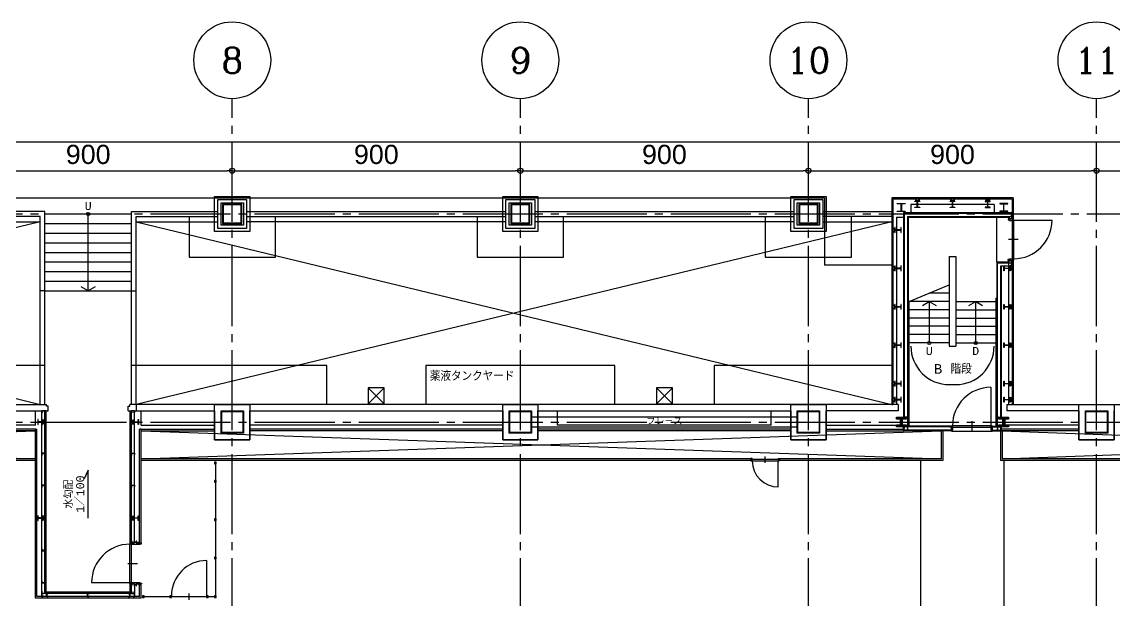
# Model space of a CAD drawing. Header units: millimetres. Extents: x -8103 to 195597, y 6477 to 112111.
# Drawn here: x 5703 to 9115, y 18194 to 20000 of the extents above; entities that cross this region are included whole.
import ezdxf
from ezdxf.enums import TextEntityAlignment as Align

# ---------------------------------------------------------------- set-up
doc = ezdxf.new("R2010")
doc.units = ezdxf.units.MM
doc.header["$LTSCALE"] = 100
doc.linetypes.add('X-N-FAB-L10$0$COL-CEN-LIN', pattern=[3.25, 2.5, -0.25, 0.25, -0.25])
for name, color, linetype in [('0-XREF', 7, 'Continuous'), ('X-N-FAB-L10$0$0-MC', 8, 'Continuous'), ('X-N-FAB-L10$0$0-NC', 8, 'Continuous'), ('X-N-FAB-L10$0$08', 8, 'Continuous'), ('X-N-FAB-L10$0$BEAM', 8, 'Continuous'), ('X-N-FAB-L10$0$BLOCK', 8, 'Continuous'), ('X-N-FAB-L10$0$CCL', 8, 'X-N-FAB-L10$0$COL-CEN-LIN'), ('X-N-FAB-L10$0$COL', 8, 'Continuous'), ('X-N-FAB-L10$0$COL-S', 8, 'Continuous')]:
    doc.layers.add(name, color=color, linetype=linetype)
doc.layers.add('X-N-FAB-L10$0$A-BLOCK', color=8, linetype='Continuous', plot=False)
doc.layers.add('X-N-FAB-L10$0$DIM', color=8, linetype='Continuous', plot=False)
doc.styles.add('X-N-FAB-L10$0$ATS', font='monotxt.shx', dxfattribs={"bigfont": 'BIGFONT.shx'})
doc.styles.add('X-N-FAB-L10$0$COL-NUM', font='romanc')
doc.styles.add('X-N-FAB-L10$0$DimStyUse', font='romans.shx', dxfattribs={"width": 0.7})
doc.styles.add('X-N-FAB-L10$0$Gen-Text', font='arial.ttf', dxfattribs={"height": 2.5})
doc.dimstyles.new('X-N-FAB-L10$0$cirl', dxfattribs={"dimtxt": 200, "dimasz": 50, "dimexe": 50, "dimexo": 0, "dimgap": 20, "dimtad": 1, "dimdsep": 46, "dimtxsty": 'X-N-FAB-L10$0$DimStyUse', "dimblk": 'X-N-FAB-L10$0$_Origin', "dimcen": 10, "dimdle": 50, "dimclrt": 2, "dimazin": 0, "dimtfac": 1, "dimtix": 1, "dimtmove": 2, "dimatfit": 3, "dimfxl": 10, "dimtolj": 1, "dimarcsym": 0})

# ---------------------------------------------------------------- blocks, each defined once
blk = doc.blocks.new('X-N-FAB-L10$0$_Origin')
at = {"color": 0, "linetype": 'ByBlock', "lineweight": -2}
blk.add_line((0, 0), (-1, 0), dxfattribs=at)
blk.add_circle((0, 0), 0.5, dxfattribs=at)
blk = doc.blocks.new('*D127')
at = {"layer": 'X-N-FAB-L10$0$DIM', "color": 0, "lineweight": -2, "transparency": 16777216}
for p, q in [((-26950, 8935), (-26950, 9045)), ((0, 8935), (0, 9045)), ((-26934, 9025), (-16, 9025))]:
    blk.add_line(p, q, dxfattribs=at)
at = {"layer": 'X-N-FAB-L10$0$DIM', "color": 0, "lineweight": -2, "transparency": 16777216, "xscale": 16, "yscale": 16, "zscale": 16, "rotation": 180}
blk.add_blockref('X-N-FAB-L10$0$_Origin', (-26950, 9025), dxfattribs=at)
at = {"layer": 'X-N-FAB-L10$0$DIM', "color": 0, "lineweight": -2, "transparency": 16777216, "xscale": 16, "yscale": 16, "zscale": 16}
blk.add_blockref('X-N-FAB-L10$0$_Origin', (0, 9025), dxfattribs=at)
at = {"layer": 'X-N-FAB-L10$0$DIM', "color": 2, "transparency": 16777216, "insert": (-13475, 9075.6), "char_height": 2.5, "attachment_point": 5, "style": 'X-N-FAB-L10$0$Gen-Text'}
blk.add_mtext('\\A1;{\\H24x;26950}', dxfattribs=at)
blk = doc.blocks.new('*D134')
at = {"layer": 'X-N-FAB-L10$0$DIM', "color": 0, "lineweight": -2, "transparency": 16777216}
for p, q in [((-21550, 8845), (-21550, 8955)), ((-20650, 8845), (-20650, 8955)), ((-21534, 8935), (-20666, 8935))]:
    blk.add_line(p, q, dxfattribs=at)
at = {"layer": 'X-N-FAB-L10$0$DIM', "color": 0, "lineweight": -2, "transparency": 16777216, "xscale": 16, "yscale": 16, "zscale": 16, "rotation": 180}
blk.add_blockref('X-N-FAB-L10$0$_Origin', (-21550, 8935), dxfattribs=at)
at = {"layer": 'X-N-FAB-L10$0$DIM', "color": 0, "lineweight": -2, "transparency": 16777216, "xscale": 16, "yscale": 16, "zscale": 16}
blk.add_blockref('X-N-FAB-L10$0$_Origin', (-20650, 8935), dxfattribs=at)
at = {"layer": 'X-N-FAB-L10$0$DIM', "color": 2, "transparency": 16777216, "insert": (-21100, 8985.6), "char_height": 2.5, "attachment_point": 5, "style": 'X-N-FAB-L10$0$Gen-Text'}
blk.add_mtext('\\A1;{\\H24x;900}', dxfattribs=at)
blk = doc.blocks.new('X-N-FAB-L10$0$cn-y')
at = {"layer": 'X-N-FAB-L10$0$0-MC'}
blk.add_circle((-50, 0), 50, dxfattribs=at)
at = {"layer": 'X-N-FAB-L10$0$0-NC', "style": 'X-N-FAB-L10$0$COL-NUM'}
blk.add_attdef('GRID-Y', text='', height=50, dxfattribs=at).set_placement((-50, 0), align=Align.MIDDLE_CENTER)
blk = doc.blocks.new('*D135')
at = {"layer": 'X-N-FAB-L10$0$DIM', "color": 0, "lineweight": -2, "transparency": 16777216}
for p, q in [((-20650, 8845), (-20650, 8955)), ((-19750, 8845), (-19750, 8955)), ((-20634, 8935), (-19766, 8935))]:
    blk.add_line(p, q, dxfattribs=at)
at = {"layer": 'X-N-FAB-L10$0$DIM', "color": 0, "lineweight": -2, "transparency": 16777216, "xscale": 16, "yscale": 16, "zscale": 16, "rotation": 180}
blk.add_blockref('X-N-FAB-L10$0$_Origin', (-20650, 8935), dxfattribs=at)
at = {"layer": 'X-N-FAB-L10$0$DIM', "color": 0, "lineweight": -2, "transparency": 16777216, "xscale": 16, "yscale": 16, "zscale": 16}
blk.add_blockref('X-N-FAB-L10$0$_Origin', (-19750, 8935), dxfattribs=at)
at = {"layer": 'X-N-FAB-L10$0$DIM', "color": 2, "transparency": 16777216, "insert": (-20200, 8985.6), "char_height": 2.5, "attachment_point": 5, "style": 'X-N-FAB-L10$0$Gen-Text'}
blk.add_mtext('\\A1;{\\H24x;900}', dxfattribs=at)
blk = doc.blocks.new('*D136')
at = {"layer": 'X-N-FAB-L10$0$DIM', "color": 0, "lineweight": -2, "transparency": 16777216}
for p, q in [((-19750, 8845), (-19750, 8955)), ((-18850, 8845), (-18850, 8955)), ((-19734, 8935), (-18866, 8935))]:
    blk.add_line(p, q, dxfattribs=at)
at = {"layer": 'X-N-FAB-L10$0$DIM', "color": 0, "lineweight": -2, "transparency": 16777216, "xscale": 16, "yscale": 16, "zscale": 16, "rotation": 180}
blk.add_blockref('X-N-FAB-L10$0$_Origin', (-19750, 8935), dxfattribs=at)
at = {"layer": 'X-N-FAB-L10$0$DIM', "color": 0, "lineweight": -2, "transparency": 16777216, "xscale": 16, "yscale": 16, "zscale": 16}
blk.add_blockref('X-N-FAB-L10$0$_Origin', (-18850, 8935), dxfattribs=at)
at = {"layer": 'X-N-FAB-L10$0$DIM', "color": 2, "transparency": 16777216, "insert": (-19300, 8985.6), "char_height": 2.5, "attachment_point": 5, "style": 'X-N-FAB-L10$0$Gen-Text'}
blk.add_mtext('\\A1;{\\H24x;900}', dxfattribs=at)
blk = doc.blocks.new('*D137')
at = {"layer": 'X-N-FAB-L10$0$DIM', "color": 0, "lineweight": -2, "transparency": 16777216}
for p, q in [((-18850, 8845), (-18850, 8955)), ((-17950, 8845), (-17950, 8955)), ((-18834, 8935), (-17966, 8935))]:
    blk.add_line(p, q, dxfattribs=at)
at = {"layer": 'X-N-FAB-L10$0$DIM', "color": 0, "lineweight": -2, "transparency": 16777216, "xscale": 16, "yscale": 16, "zscale": 16, "rotation": 180}
blk.add_blockref('X-N-FAB-L10$0$_Origin', (-18850, 8935), dxfattribs=at)
at = {"layer": 'X-N-FAB-L10$0$DIM', "color": 0, "lineweight": -2, "transparency": 16777216, "xscale": 16, "yscale": 16, "zscale": 16}
blk.add_blockref('X-N-FAB-L10$0$_Origin', (-17950, 8935), dxfattribs=at)
at = {"layer": 'X-N-FAB-L10$0$DIM', "color": 2, "transparency": 16777216, "insert": (-18400, 8985.6), "char_height": 2.5, "attachment_point": 5, "style": 'X-N-FAB-L10$0$Gen-Text'}
blk.add_mtext('\\A1;{\\H24x;900}', dxfattribs=at)
blk = doc.blocks.new('*D138')
at = {"layer": 'X-N-FAB-L10$0$DIM', "color": 0, "lineweight": -2, "transparency": 16777216}
for p, q in [((-17950, 8845), (-17950, 8955)), ((-17050, 8845), (-17050, 8955)), ((-17934, 8935), (-17066, 8935))]:
    blk.add_line(p, q, dxfattribs=at)
at = {"layer": 'X-N-FAB-L10$0$DIM', "color": 0, "lineweight": -2, "transparency": 16777216, "xscale": 16, "yscale": 16, "zscale": 16, "rotation": 180}
blk.add_blockref('X-N-FAB-L10$0$_Origin', (-17950, 8935), dxfattribs=at)
at = {"layer": 'X-N-FAB-L10$0$DIM', "color": 0, "lineweight": -2, "transparency": 16777216, "xscale": 16, "yscale": 16, "zscale": 16}
blk.add_blockref('X-N-FAB-L10$0$_Origin', (-17050, 8935), dxfattribs=at)
at = {"layer": 'X-N-FAB-L10$0$DIM', "color": 2, "transparency": 16777216, "insert": (-17500, 8985.6), "char_height": 2.5, "attachment_point": 5, "style": 'X-N-FAB-L10$0$Gen-Text'}
blk.add_mtext('\\A1;{\\H24x;900}', dxfattribs=at)
blk = doc.blocks.new('*U87')
at = {"layer": 'X-N-FAB-L10$0$COL', "ltscale": 0.1}
blk.add_lwpolyline([(0, 0), (110, 0), (110, -110), (0, -110)], close=True, dxfattribs=at)
blk = doc.blocks.new('X-N-FAB-L10$0$A$C5b9bb6f0')
at = {"layer": 'X-N-FAB-L10$0$08'}
for p, q in [((6279.1, 10614), (10879.1, 10614)), ((10879.1, 10614), (10879.1, 10404)), ((11089.1, 10614), (11089.1, 9971)), ((11469.1, 10614), (11089.1, 10614)), ((11469.1, 10614), (11469.1, 10549.5)), ((11092.6, 10610.5), (11092.6, 9971)), ((11465.6, 10610.5), (11092.6, 10610.5)), ((11409.1, 10594), (11149.1, 10594)), ((11149.1, 10594), (11149.1, 10569)), ((11409.1, 10594), (11409.1, 10569)), ((11465.6, 10610.5), (11465.6, 10549.5)), ((6069.1, 10556.5), (8429.1, 9969)), ((8444.1, 10571.5), (8174.1, 10571.5)), ((8429.1, 10556.5), (8174.1, 10556.5)), ((8429.1, 9969), (8429.1, 10556.5)), ((8444.1, 9969), (8444.1, 10571.5)), ((8444.1, 10564), (8714.1, 10564)), ((8579.1, 10324), (8579.1, 10564)), ((8714.1, 9969), (8714.1, 10571.5)), ((8714.1, 10571.5), (8984.1, 10571.5)), ((8729.1, 9969), (8729.1, 10556.5)), ((8729.1, 10556.5), (8984.1, 10556.5)), ((9074.1, 10571.5), (9884.1, 10571.5)), ((9074.1, 10556.5), (9884.1, 10556.5)), ((9974.1, 10571.5), (10784.1, 10571.5)), ((9974.1, 10556.5), (10784.1, 10556.5)), ((10874.1, 10571.5), (11089.1, 10571.5)), ((11089.1, 10556.5), (10874.1, 10556.5)), ((11104.1, 10554), (11104.1, 9969)), ((11104.1, 10554), (11126.1, 10554)), ((11126.1, 10569), (11126.1, 9929)), ((11126.1, 10569), (11463.1, 10569)), ((11128.6, 10566.5), (11128.6, 9929)), ((11128.6, 10566.5), (11463.1, 10566.5)), ((11138.6, 10556.5), (11138.6, 9899)), ((11138.6, 10556.5), (11463.1, 10556.5)), ((11141.1, 10554), (11141.1, 9901.5)), ((11141.1, 10554), (11454.1, 10554)), ((11417.1, 10414), (11417.1, 10554)), ((11454.1, 10554), (11432.1, 10554)), ((11454.1, 10554), (11454.1, 10548)), ((11454.1, 10554), (11454.1, 10549.5)), ((11454.1, 10549.5), (11469.1, 10549.5)), ((11456.6, 10556.5), (11456.6, 10548)), ((11463.1, 10566.5), (11463.1, 10548)), ((11469.1, 10549.5), (11465.6, 10549.5)), ((11590.1, 10544), (11470.1, 10544)), ((8429.1, 10539), (6069.1, 9969)), ((8174.1, 10539), (8429.1, 10539)), ((8444.1, 10534), (8714.1, 10534)), ((8729.1, 10539), (11089.1, 9969)), ((11089.1, 10539), (8729.1, 9969)), ((8729.1, 10539), (8984.1, 10539)), ((9884.1, 10539), (9074.1, 10539)), ((10784.1, 10539), (9974.1, 10539)), ((10874.1, 10539), (11089.1, 10539)), ((8444.1, 10504), (8714.1, 10504)), ((11484.1, 10484), (11454.1, 10484)), ((8444.1, 10474), (8714.1, 10474)), ((8444.1, 10444), (8714.1, 10444)), ((8444.1, 10414), (8714.1, 10414)), ((11269.1, 10431), (11269.1, 10343)), ((11269.1, 10431), (11289.1, 10431)), ((11289.1, 10431), (11289.1, 10301)), ((11417.1, 10414), (11417.1, 9901.5)), ((11417.1, 10414), (11454.1, 10414)), ((11419.6, 9899), (11419.6, 10411.5)), ((11419.6, 10411.5), (11463.1, 10411.5)), ((11454.1, 10414), (11454.1, 10420)), ((11454.1, 10418.5), (11454.1, 9969)), ((11454.1, 10414), (11454.1, 10418.5)), ((11454.1, 10418.5), (11469.1, 10418.5)), ((11456.6, 10411.5), (11456.6, 10420)), ((11463.1, 10401.5), (11463.1, 10420)), ((11465.6, 10418.5), (11465.6, 9971)), ((11469.1, 10418.5), (11465.6, 10418.5)), ((11469.1, 10418.5), (11469.1, 9971)), ((8444.1, 10384), (8714.1, 10384)), ((11089.1, 10404), (10879.1, 10404)), ((11429.6, 9929), (11429.6, 10401.5)), ((11429.6, 10401.5), (11463.1, 10401.5)), ((11432.1, 9929), (11432.1, 10401.5)), ((8444.1, 10354), (8714.1, 10354)), ((11144.1, 10291), (11269.1, 10343)), ((11269.1, 10343), (11269.1, 10151)), ((8444.1, 10324), (8429.1, 10324)), ((8444.1, 10324), (8714.1, 10324)), ((8714.1, 10324), (8729.1, 10324)), ((11269.1, 10317), (11206.6, 10317)), ((11144.1, 9901.5), (11144.1, 10291)), ((11269.1, 10291), (11144.1, 10291)), ((11206.6, 10291), (11206.6, 10161)), ((11289.1, 10301), (11289.1, 10151)), ((11289.1, 10291), (11414.1, 10291)), ((11351.6, 10161), (11351.6, 10291)), ((11414.1, 10301), (11414.1, 9901.5)), ((11414.1, 10301), (11417.1, 10301)), ((11269.1, 10265), (11144.1, 10265)), ((11269.1, 10239), (11144.1, 10239)), ((11289.1, 10265), (11414.1, 10265)), ((11289.1, 10239), (11414.1, 10239)), ((11269.1, 10213), (11144.1, 10213)), ((11289.1, 10213), (11414.1, 10213)), ((11269.1, 10187), (11144.1, 10187)), ((11289.1, 10187), (11414.1, 10187)), ((11269.1, 10161), (11144.1, 10161)), ((11269.1, 10151), (11289.1, 10151)), ((11289.1, 10161), (11414.1, 10161)), ((9324.1, 10091), (8714.1, 10091)), ((9324.1, 9971), (9324.1, 10091)), ((9454.1, 10021), (9504.1, 9971)), ((9504.1, 10021), (9454.1, 9971)), ((10354.1, 10021), (10404.1, 9971)), ((10404.1, 10021), (10354.1, 9971)), ((11399.1, 10022.5), (11399.1, 9902.5)), ((6049.1, 9969), (8449.1, 9969)), ((8449.1, 9964), (8449.1, 9969)), ((8454.1, 9964), (8449.1, 9964)), ((8454.1, 9949), (8454.1, 9964)), ((8704.1, 9964), (8709.1, 9964)), ((8704.1, 9949), (8704.1, 9964)), ((11109.1, 9969), (8709.1, 9969)), ((8709.1, 9964), (8709.1, 9969)), ((8729.1, 9969), (8729.1, 9949)), ((11089.1, 9971), (11092.6, 9971)), ((11089.1, 9969), (11092.6, 9969)), ((11109.1, 9969), (11109.1, 9949)), ((11449.1, 9969), (13849.1, 9969)), ((11449.1, 9969), (11449.1, 9949)), ((11469.1, 9971), (11465.6, 9971)), ((11469.1, 9969), (11465.6, 9969)), ((8184.1, 9949), (8454.1, 9949)), ((8414.1, 9904.5), (8414.1, 9949)), ((8434.1, 9369), (8434.1, 9949)), ((8444.1, 9379), (8444.1, 9949)), ((8447.6, 9382.5), (8447.6, 9947)), ((8704.1, 9949), (8974.1, 9949)), ((8710.6, 9538), (8710.6, 9949)), ((8714.1, 9538), (8714.1, 9949)), ((8724.1, 9536.5), (8724.1, 9949)), ((8744.1, 9904.5), (8744.1, 9949)), ((9084.1, 9949), (9874.1, 9949)), ((9984.1, 9949), (10774.1, 9949)), ((11109.1, 9949), (10884.1, 9949)), ((11674.1, 9949), (11449.1, 9949)), ((8414.1, 9904.5), (8184.1, 9904.5)), ((8744.1, 9904.5), (8974.1, 9904.5)), ((9874.1, 9904.5), (9084.1, 9904.5)), ((10712.6, 9904.5), (10045.6, 9904.5)), ((10884.1, 9904.5), (11106.6, 9904.5)), ((11126.1, 9886.5), (11126.1, 9899)), ((11128.6, 9889), (11128.6, 9899)), ((11275.1, 9899), (11138.6, 9899)), ((11275.1, 9901.5), (11141.1, 9901.5)), ((11339.1, 9916.9), (11339.1, 9886.5)), ((11403.1, 9901.5), (11417.1, 9901.5)), ((11403.1, 9899), (11419.6, 9899)), ((11429.6, 9889), (11429.6, 9899)), ((11432.1, 9886.5), (11432.1, 9899)), ((11674.1, 9904.5), (11451.6, 9904.5)), ((5914.1, 9799), (8414.1, 9886.5)), ((5914.1, 9886.5), (8414.1, 9799)), ((8414.1, 9891.5), (8184.1, 9891.5)), ((8414.1, 9886.5), (8184.1, 9886.5)), ((8414.1, 9364), (8414.1, 9891.5)), ((8414.1, 9891.5), (8419.1, 9891.5)), ((8419.1, 9369), (8419.1, 9891.5)), ((8739.1, 9536.5), (8739.1, 9891.5)), ((8744.1, 9891.5), (8739.1, 9891.5)), ((8744.1, 9536.5), (8744.1, 9891.5)), ((8744.1, 9891.5), (8974.1, 9891.5)), ((8744.1, 9886.5), (11244.1, 9799)), ((8744.1, 9799), (11244.1, 9886.5)), ((8744.1, 9886.5), (8974.1, 9886.5)), ((9874.1, 9891.5), (9084.1, 9891.5)), ((9874.1, 9886.5), (9084.1, 9886.5)), ((10774.1, 9891.5), (9984.1, 9891.5)), ((10774.1, 9886.5), (9984.1, 9886.5)), ((10884.1, 9891.5), (11126.1, 9891.5)), ((10884.1, 9886.5), (11126.1, 9886.5)), ((11274.1, 9886.5), (11126.1, 9886.5)), ((11275.1, 9889), (11128.6, 9889)), ((11244.1, 9886.5), (11244.1, 9799)), ((11249.1, 9886.5), (11249.1, 9794)), ((11277.6, 9885.5), (11400.6, 9885.5)), ((11403.1, 9889), (11429.6, 9889)), ((11404.1, 9886.5), (11432.1, 9886.5)), ((11429.1, 9886.5), (11429.1, 9794)), ((11674.1, 9891.5), (11432.1, 9891.5)), ((11674.1, 9886.5), (11432.1, 9886.5)), ((11434.1, 9799), (13814.1, 9886.5)), ((11434.1, 9886.5), (13814.1, 9799)), ((11434.1, 9886.5), (11434.1, 9799)), ((8414.1, 9799), (7139.1, 9799)), ((8414.1, 9794), (7139.1, 9794)), ((10649.1, 9799), (8744.1, 9799)), ((10649.1, 9794), (8744.1, 9794)), ((10694.1, 9786.5), (10694.1, 9806.5)), ((11244.1, 9799), (10739.1, 9799)), ((11249.1, 9794), (10739.1, 9794)), ((11179.1, 9794), (11179.1, 8059)), ((12449.1, 9794), (11429.1, 9794)), ((12449.1, 9799), (11434.1, 9799)), ((11439.1, 9794), (11439.1, 8059)), ((8976.6, 9789), (8976.6, 9369)), ((10735, 9711.2), (10735, 9793)), ((8739.1, 9536.5), (8744.1, 9536.5)), ((8703.1, 9472.5), (8733.1, 9472.5)), ((8949.1, 9481.5), (8949.1, 9371.5)), ((8589.6, 9412.5), (8709.6, 9412.5)), ((8710.6, 9382.5), (8710.6, 9407)), ((8714.1, 9379), (8714.1, 9407)), ((8724.1, 9408.5), (8724.1, 9379)), ((8739.1, 9369), (8739.1, 9408.5)), ((8739.1, 9408.5), (8744.1, 9408.5)), ((8744.1, 9364), (8744.1, 9408.5)), ((8744.1, 9364), (8414.1, 9364)), ((8739.1, 9369), (8419.1, 9369)), ((8714.1, 9379), (8444.1, 9379)), ((8710.6, 9382.5), (8447.6, 9382.5)), ((8749.1, 9369), (8976.6, 9369)), ((8893.1, 9379), (8893.1, 9359))]:
    blk.add_line(p, q, dxfattribs=at)
for points in [[(9074.1, 10519), (8984.1, 10519), (8984.1, 10609), (9074.1, 10609)], [(9059.1, 10534), (9059.1, 10594), (8999.1, 10594), (8999.1, 10534)], [(9057.1, 10536), (9057.1, 10592), (9001.1, 10592), (9001.1, 10536)], [(9974.1, 10519), (9884.1, 10519), (9884.1, 10609), (9974.1, 10609)], [(9959.1, 10534), (9959.1, 10594), (9899.1, 10594), (9899.1, 10534)], [(9957.1, 10536), (9957.1, 10592), (9901.1, 10592), (9901.1, 10536)], [(10874.1, 10519), (10784.1, 10519), (10784.1, 10609), (10874.1, 10609)], [(10859.1, 10534), (10859.1, 10594), (10799.1, 10594), (10799.1, 10534)], [(10857.1, 10536), (10857.1, 10592), (10801.1, 10592), (10801.1, 10536)], [(11106.6, 10596.5), (11131.6, 10596.5), (11131.6, 10595.1), (11119.6, 10595.1), (11119.6, 10572.9), (11131.6, 10572.9), (11131.6, 10571.5), (11106.6, 10571.5), (11106.6, 10572.9), (11118.7, 10572.9), (11118.7, 10595.1), (11106.6, 10595.1)], [(11161.6, 10604), (11176.6, 10604), (11176.6, 10603.1), (11169.4, 10603.1), (11169.4, 10584.9), (11176.6, 10584.9), (11176.6, 10584), (11161.6, 10584), (11161.6, 10584.9), (11168.8, 10584.9), (11168.8, 10603.1), (11161.6, 10603.1)], [(11163.5, 10609), (11163.5, 10604), (11168.5, 10604), (11168.5, 10604.6), (11164.1, 10604.6), (11164.1, 10609)], [(11164.1, 10605.5), (11174.1, 10605.5), (11174.1, 10610.5), (11164.1, 10610.5)], [(11174.7, 10609), (11174.7, 10604), (11169.7, 10604), (11169.7, 10604.6), (11174.1, 10604.6), (11174.1, 10609)], [(11271.6, 10604), (11286.6, 10604), (11286.6, 10603.1), (11279.4, 10603.1), (11279.4, 10584.9), (11286.6, 10584.9), (11286.6, 10584), (11271.6, 10584), (11271.6, 10584.9), (11278.8, 10584.9), (11278.8, 10603.1), (11271.6, 10603.1)], [(11273.5, 10609), (11273.5, 10604), (11278.5, 10604), (11278.5, 10604.6), (11274.1, 10604.6), (11274.1, 10609)], [(11274.1, 10605.5), (11284.1, 10605.5), (11284.1, 10610.5), (11274.1, 10610.5)], [(11284.7, 10609), (11284.7, 10604), (11279.7, 10604), (11279.7, 10604.6), (11284.1, 10604.6), (11284.1, 10609)], [(11396.6, 10604), (11381.6, 10604), (11381.6, 10603.1), (11388.8, 10603.1), (11388.8, 10584.9), (11381.6, 10584.9), (11381.6, 10584), (11396.6, 10584), (11396.6, 10584.9), (11389.4, 10584.9), (11389.4, 10603.1), (11396.6, 10603.1)], [(11383.5, 10609), (11383.5, 10604), (11388.5, 10604), (11388.5, 10604.6), (11384.1, 10604.6), (11384.1, 10609)], [(11394.1, 10605.5), (11384.1, 10605.5), (11384.1, 10610.5), (11394.1, 10610.5)], [(11394.7, 10609), (11394.7, 10604), (11389.7, 10604), (11389.7, 10604.6), (11394.1, 10604.6), (11394.1, 10609)], [(11426.6, 10571.5), (11451.6, 10571.5), (11451.6, 10572.9), (11439.6, 10572.9), (11439.6, 10595.1), (11451.6, 10595.1), (11451.6, 10596.5), (11426.6, 10596.5), (11426.6, 10595.1), (11438.7, 10595.1), (11438.7, 10572.9), (11426.6, 10572.9)], [(11470.1, 10545), (11470.1, 10423), (11466.1, 10423), (11466.1, 10545)], [(11097.6, 10519), (11097.6, 10509), (11092.6, 10509), (11092.6, 10519)], [(11094.1, 10519.6), (11099.1, 10519.6), (11099.1, 10514.6), (11098.5, 10514.6), (11098.5, 10519), (11094.1, 10519)], [(11094.1, 10508.4), (11099.1, 10508.4), (11099.1, 10513.4), (11098.5, 10513.4), (11098.5, 10509), (11094.1, 10509)], [(11099.1, 10521.5), (11099.1, 10506.5), (11100, 10506.5), (11100, 10513.7), (11118.2, 10513.7), (11118.2, 10506.5), (11119.1, 10506.5), (11119.1, 10521.5), (11118.2, 10521.5), (11118.2, 10514.3), (11100, 10514.3), (11100, 10521.5)], [(11097.6, 10399), (11097.6, 10389), (11092.6, 10389), (11092.6, 10399)], [(11094.1, 10399.6), (11099.1, 10399.6), (11099.1, 10394.6), (11098.5, 10394.6), (11098.5, 10399), (11094.1, 10399)], [(11094.1, 10388.4), (11099.1, 10388.4), (11099.1, 10393.4), (11098.5, 10393.4), (11098.5, 10389), (11094.1, 10389)], [(11099.1, 10401.5), (11099.1, 10386.5), (11100, 10386.5), (11100, 10393.7), (11118.2, 10393.7), (11118.2, 10386.5), (11119.1, 10386.5), (11119.1, 10401.5), (11118.2, 10401.5), (11118.2, 10394.3), (11100, 10394.3), (11100, 10401.5)], [(11459.1, 10401.5), (11459.1, 10386.5), (11458.2, 10386.5), (11458.2, 10393.7), (11440, 10393.7), (11440, 10386.5), (11439.1, 10386.5), (11439.1, 10401.5), (11440, 10401.5), (11440, 10394.3), (11458.2, 10394.3), (11458.2, 10401.5)], [(11464.1, 10399.6), (11459.1, 10399.6), (11459.1, 10394.6), (11459.7, 10394.6), (11459.7, 10399), (11464.1, 10399)], [(11464.1, 10388.4), (11459.1, 10388.4), (11459.1, 10393.4), (11459.7, 10393.4), (11459.7, 10389), (11464.1, 10389)], [(11460.6, 10399), (11460.6, 10389), (11465.6, 10389), (11465.6, 10399)], [(11097.6, 10279), (11097.6, 10269), (11092.6, 10269), (11092.6, 10279)], [(11094.1, 10279.6), (11099.1, 10279.6), (11099.1, 10274.6), (11098.5, 10274.6), (11098.5, 10279), (11094.1, 10279)], [(11094.1, 10268.4), (11099.1, 10268.4), (11099.1, 10273.4), (11098.5, 10273.4), (11098.5, 10269), (11094.1, 10269)], [(11099.1, 10281.5), (11099.1, 10266.5), (11100, 10266.5), (11100, 10273.7), (11118.2, 10273.7), (11118.2, 10266.5), (11119.1, 10266.5), (11119.1, 10281.5), (11118.2, 10281.5), (11118.2, 10274.3), (11100, 10274.3), (11100, 10281.5)], [(11459.1, 10281.5), (11459.1, 10266.5), (11458.2, 10266.5), (11458.2, 10273.7), (11440, 10273.7), (11440, 10266.5), (11439.1, 10266.5), (11439.1, 10281.5), (11440, 10281.5), (11440, 10274.3), (11458.2, 10274.3), (11458.2, 10281.5)], [(11464.1, 10279.6), (11459.1, 10279.6), (11459.1, 10274.6), (11459.7, 10274.6), (11459.7, 10279), (11464.1, 10279)], [(11464.1, 10268.4), (11459.1, 10268.4), (11459.1, 10273.4), (11459.7, 10273.4), (11459.7, 10269), (11464.1, 10269)], [(11460.6, 10279), (11460.6, 10269), (11465.6, 10269), (11465.6, 10279)], [(11097.6, 10159), (11097.6, 10149), (11092.6, 10149), (11092.6, 10159)], [(11094.1, 10159.6), (11099.1, 10159.6), (11099.1, 10154.6), (11098.5, 10154.6), (11098.5, 10159), (11094.1, 10159)], [(11094.1, 10148.4), (11099.1, 10148.4), (11099.1, 10153.4), (11098.5, 10153.4), (11098.5, 10149), (11094.1, 10149)], [(11099.1, 10161.5), (11099.1, 10146.5), (11100, 10146.5), (11100, 10153.7), (11118.2, 10153.7), (11118.2, 10146.5), (11119.1, 10146.5), (11119.1, 10161.5), (11118.2, 10161.5), (11118.2, 10154.3), (11100, 10154.3), (11100, 10161.5)], [(11459.1, 10161.5), (11459.1, 10146.5), (11458.2, 10146.5), (11458.2, 10153.7), (11440, 10153.7), (11440, 10146.5), (11439.1, 10146.5), (11439.1, 10161.5), (11440, 10161.5), (11440, 10154.3), (11458.2, 10154.3), (11458.2, 10161.5)], [(11464.1, 10159.6), (11459.1, 10159.6), (11459.1, 10154.6), (11459.7, 10154.6), (11459.7, 10159), (11464.1, 10159)], [(11464.1, 10148.4), (11459.1, 10148.4), (11459.1, 10153.4), (11459.7, 10153.4), (11459.7, 10149), (11464.1, 10149)], [(11460.6, 10159), (11460.6, 10149), (11465.6, 10149), (11465.6, 10159)], [(11097.6, 10039), (11097.6, 10029), (11092.6, 10029), (11092.6, 10039)], [(11094.1, 10039.6), (11099.1, 10039.6), (11099.1, 10034.6), (11098.5, 10034.6), (11098.5, 10039), (11094.1, 10039)], [(11094.1, 10028.4), (11099.1, 10028.4), (11099.1, 10033.4), (11098.5, 10033.4), (11098.5, 10029), (11094.1, 10029)], [(11099.1, 10041.5), (11099.1, 10026.5), (11100, 10026.5), (11100, 10033.7), (11118.2, 10033.7), (11118.2, 10026.5), (11119.1, 10026.5), (11119.1, 10041.5), (11118.2, 10041.5), (11118.2, 10034.3), (11100, 10034.3), (11100, 10041.5)], [(11459.1, 10041.5), (11459.1, 10026.5), (11458.2, 10026.5), (11458.2, 10033.7), (11440, 10033.7), (11440, 10026.5), (11439.1, 10026.5), (11439.1, 10041.5), (11440, 10041.5), (11440, 10034.3), (11458.2, 10034.3), (11458.2, 10041.5)], [(11464.1, 10039.6), (11459.1, 10039.6), (11459.1, 10034.6), (11459.7, 10034.6), (11459.7, 10039), (11464.1, 10039)], [(11464.1, 10028.4), (11459.1, 10028.4), (11459.1, 10033.4), (11459.7, 10033.4), (11459.7, 10029), (11464.1, 10029)], [(11460.6, 10039), (11460.6, 10029), (11465.6, 10029), (11465.6, 10039)], [(9504.1, 9971), (9504.1, 10021), (9454.1, 10021), (9454.1, 9971)], [(10404.1, 9971), (10404.1, 10021), (10354.1, 10021), (10354.1, 9971)], [(11097.6, 9989), (11097.6, 9979), (11092.6, 9979), (11092.6, 9989)], [(11094.1, 9989.6), (11099.1, 9989.6), (11099.1, 9984.6), (11098.5, 9984.6), (11098.5, 9989), (11094.1, 9989)], [(11094.1, 9978.4), (11099.1, 9978.4), (11099.1, 9983.4), (11098.5, 9983.4), (11098.5, 9979), (11094.1, 9979)], [(11099.1, 9991.5), (11099.1, 9976.5), (11100, 9976.5), (11100, 9983.7), (11118.2, 9983.7), (11118.2, 9976.5), (11119.1, 9976.5), (11119.1, 9991.5), (11118.2, 9991.5), (11118.2, 9984.3), (11100, 9984.3), (11100, 9991.5)], [(11459.1, 9991.5), (11459.1, 9976.5), (11458.2, 9976.5), (11458.2, 9983.7), (11440, 9983.7), (11440, 9976.5), (11439.1, 9976.5), (11439.1, 9991.5), (11440, 9991.5), (11440, 9984.3), (11458.2, 9984.3), (11458.2, 9991.5)], [(11464.1, 9989.6), (11459.1, 9989.6), (11459.1, 9984.6), (11459.7, 9984.6), (11459.7, 9989), (11464.1, 9989)], [(11464.1, 9978.4), (11459.1, 9978.4), (11459.1, 9983.4), (11459.7, 9983.4), (11459.7, 9979), (11464.1, 9979)], [(11460.6, 9989), (11460.6, 9979), (11465.6, 9979), (11465.6, 9989)], [(8442.1, 9944), (8444.1, 9944), (8444.1, 9949), (8434.1, 9949), (8434.1, 9944), (8436.1, 9944), (8436.1, 9944.4), (8434.4, 9944.4), (8434.4, 9948.7), (8443.8, 9948.7), (8443.8, 9944.4), (8442.1, 9944.4)], [(8444.1, 9947.5), (8447.6, 9947.5), (8447.6, 9949), (8444.1, 9949)], [(8714.1, 9947.5), (8710.6, 9947.5), (8710.6, 9949), (8714.1, 9949)], [(8716.1, 9944), (8714.1, 9944), (8714.1, 9949), (8724.1, 9949), (8724.1, 9944), (8722.1, 9944), (8722.1, 9944.4), (8723.8, 9944.4), (8723.8, 9948.7), (8714.4, 9948.7), (8714.4, 9944.4), (8716.1, 9944.4)], [(8994.1, 9879), (8994.1, 9949), (9064.1, 9949), (9064.1, 9879)], [(8996.1, 9881), (8996.1, 9947), (9062.1, 9947), (9062.1, 9881)], [(9894.1, 9879), (9894.1, 9949), (9964.1, 9949), (9964.1, 9879)], [(9896.1, 9881), (9896.1, 9947), (9962.1, 9947), (9962.1, 9881)], [(10794.1, 9879), (10794.1, 9949), (10864.1, 9949), (10864.1, 9879)], [(10794.1, 9879), (10794.1, 9949), (10864.1, 9949), (10864.1, 9879)], [(10796.1, 9881), (10796.1, 9947), (10862.1, 9947), (10862.1, 9881)], [(10796.1, 9881), (10796.1, 9947), (10862.1, 9947), (10862.1, 9881)], [(11694.1, 9879), (11694.1, 9949), (11764.1, 9949), (11764.1, 9879)], [(11696.1, 9881), (11696.1, 9947), (11762.1, 9947), (11762.1, 9881)], [(8436.6, 9906.5), (8436.6, 9921.5), (8435.6, 9921.5), (8435.6, 9914.4), (8422.6, 9914.4), (8422.6, 9921.5), (8421.6, 9921.5), (8421.6, 9906.5), (8422.6, 9906.5), (8422.6, 9913.7), (8435.6, 9913.7), (8435.6, 9906.5)], [(8441.6, 9919.6), (8436.6, 9919.6), (8436.6, 9914.6), (8437.2, 9914.6), (8437.2, 9919), (8441.6, 9919)], [(8441.6, 9908.4), (8436.6, 9908.4), (8436.6, 9913.4), (8437.2, 9913.4), (8437.2, 9909), (8441.6, 9909)], [(8439.1, 9909), (8439.1, 9919), (8444.1, 9919), (8444.1, 9909)], [(8719.1, 9909), (8719.1, 9919), (8714.1, 9919), (8714.1, 9909)], [(8716.6, 9919.6), (8721.6, 9919.6), (8721.6, 9914.6), (8721, 9914.6), (8721, 9919), (8716.6, 9919)], [(8716.6, 9908.4), (8721.6, 9908.4), (8721.6, 9913.4), (8721, 9913.4), (8721, 9909), (8716.6, 9909)], [(8721.6, 9906.5), (8721.6, 9921.5), (8722.6, 9921.5), (8722.6, 9914.4), (8735.6, 9914.4), (8735.6, 9921.5), (8736.6, 9921.5), (8736.6, 9906.5), (8735.6, 9906.5), (8735.6, 9913.7), (8722.6, 9913.7), (8722.6, 9906.5)], [(9964.1, 9899), (10794.1, 9899), (10794.1, 9929), (9964.1, 9929)], [(11104.1, 9929), (11134.1, 9929), (11134.1, 9922.6), (11122.1, 9922.6), (11122.1, 9905.4), (11134.1, 9905.4), (11134.1, 9899), (11104.1, 9899), (11104.1, 9905.4), (11116.2, 9905.4), (11116.2, 9922.6), (11104.1, 9922.6)], [(11106.6, 9926.5), (11131.6, 9926.5), (11131.6, 9925.1), (11119.6, 9925.1), (11119.6, 9902.9), (11131.6, 9902.9), (11131.6, 9901.5), (11106.6, 9901.5), (11106.6, 9902.9), (11118.7, 9902.9), (11118.7, 9925.1), (11106.6, 9925.1)], [(11400.1, 9902.5), (11278.1, 9902.5), (11278.1, 9898.5), (11400.1, 9898.5)], [(11424.1, 9929), (11454.1, 9929), (11454.1, 9922.6), (11442.1, 9922.6), (11442.1, 9905.4), (11454.1, 9905.4), (11454.1, 9899), (11424.1, 9899), (11424.1, 9905.4), (11436.2, 9905.4), (11436.2, 9922.6), (11424.1, 9922.6)], [(11426.6, 9901.5), (11451.6, 9901.5), (11451.6, 9902.9), (11439.6, 9902.9), (11439.6, 9925.1), (11451.6, 9925.1), (11451.6, 9926.5), (11426.6, 9926.5), (11426.6, 9925.1), (11438.7, 9925.1), (11438.7, 9902.9), (11426.6, 9902.9)], [(8442.1, 9811.5), (8444.1, 9811.5), (8444.1, 9816.5), (8434.1, 9816.5), (8434.1, 9811.5), (8436.1, 9811.5), (8436.1, 9811.9), (8434.4, 9811.9), (8434.4, 9816.2), (8443.8, 9816.2), (8443.8, 9811.9), (8442.1, 9811.9)], [(8716.1, 9811.5), (8714.1, 9811.5), (8714.1, 9816.5), (8724.1, 9816.5), (8724.1, 9811.5), (8722.1, 9811.5), (8722.1, 9811.9), (8723.8, 9811.9), (8723.8, 9816.2), (8714.4, 9816.2), (8714.4, 9811.9), (8716.1, 9811.9)], [(10653.2, 9797.5), (10653.2, 9800), (10649.1, 9800), (10649.1, 9793), (10651.6, 9793), (10651.6, 9797.5)], [(10652.1, 9793), (10736.1, 9793), (10736.1, 9797), (10652.1, 9797)], [(10735, 9797.5), (10735, 9800), (10739.1, 9800), (10739.1, 9793), (10736.6, 9793), (10736.6, 9797.5)], [(8974.1, 9784), (8979.1, 9784), (8979.1, 9789), (8974.1, 9789)], [(8974.1, 9726.5), (8979.1, 9726.5), (8979.1, 9731.5), (8974.1, 9731.5)], [(8442.1, 9711.5), (8444.1, 9711.5), (8444.1, 9716.5), (8434.1, 9716.5), (8434.1, 9711.5), (8436.1, 9711.5), (8436.1, 9711.9), (8434.4, 9711.9), (8434.4, 9716.2), (8443.8, 9716.2), (8443.8, 9711.9), (8442.1, 9711.9)], [(8716.1, 9711.5), (8714.1, 9711.5), (8714.1, 9716.5), (8724.1, 9716.5), (8724.1, 9711.5), (8722.1, 9711.5), (8722.1, 9711.9), (8723.8, 9711.9), (8723.8, 9716.2), (8714.4, 9716.2), (8714.4, 9711.9), (8716.1, 9711.9)], [(8436.6, 9606.5), (8436.6, 9621.5), (8435.6, 9621.5), (8435.6, 9614.4), (8422.6, 9614.4), (8422.6, 9621.5), (8421.6, 9621.5), (8421.6, 9606.5), (8422.6, 9606.5), (8422.6, 9613.7), (8435.6, 9613.7), (8435.6, 9606.5)], [(8441.6, 9619.6), (8436.6, 9619.6), (8436.6, 9614.6), (8437.2, 9614.6), (8437.2, 9619), (8441.6, 9619)], [(8441.6, 9608.4), (8436.6, 9608.4), (8436.6, 9613.4), (8437.2, 9613.4), (8437.2, 9609), (8441.6, 9609)], [(8439.1, 9609), (8439.1, 9619), (8444.1, 9619), (8444.1, 9609)], [(8719.1, 9609), (8719.1, 9619), (8714.1, 9619), (8714.1, 9609)], [(8716.6, 9619.6), (8721.6, 9619.6), (8721.6, 9614.6), (8721, 9614.6), (8721, 9619), (8716.6, 9619)], [(8716.6, 9608.4), (8721.6, 9608.4), (8721.6, 9613.4), (8721, 9613.4), (8721, 9609), (8716.6, 9609)], [(8721.6, 9606.5), (8721.6, 9621.5), (8722.6, 9621.5), (8722.6, 9614.4), (8735.6, 9614.4), (8735.6, 9621.5), (8736.6, 9621.5), (8736.6, 9606.5), (8735.6, 9606.5), (8735.6, 9613.7), (8722.6, 9613.7), (8722.6, 9606.5)], [(8974.1, 9606.5), (8979.1, 9606.5), (8979.1, 9611.5), (8974.1, 9611.5)], [(8709.6, 9411.5), (8709.6, 9533.5), (8713.6, 9533.5), (8713.6, 9411.5)], [(8714.1, 9538), (8710.6, 9538), (8710.6, 9536.5), (8714.1, 9536.5)], [(8716.1, 9541.5), (8714.1, 9541.5), (8714.1, 9536.5), (8724.1, 9536.5), (8724.1, 9541.5), (8722.1, 9541.5), (8722.1, 9541.2), (8723.8, 9541.2), (8723.8, 9536.9), (8714.4, 9536.9), (8714.4, 9541.2), (8716.1, 9541.2)], [(8731.1, 9541.5), (8729.1, 9541.5), (8729.1, 9536.5), (8739.1, 9536.5), (8739.1, 9541.5), (8737.1, 9541.5), (8737.1, 9541.2), (8738.8, 9541.2), (8738.8, 9536.9), (8729.4, 9536.9), (8729.4, 9541.2), (8731.1, 9541.2)], [(8442.1, 9516.5), (8444.1, 9516.5), (8444.1, 9511.5), (8434.1, 9511.5), (8434.1, 9516.5), (8436.1, 9516.5), (8436.1, 9516.2), (8434.4, 9516.2), (8434.4, 9511.9), (8443.8, 9511.9), (8443.8, 9516.2), (8442.1, 9516.2)], [(8974.1, 9486.5), (8979.1, 9486.5), (8979.1, 9491.5), (8974.1, 9491.5)], [(8442.1, 9416.5), (8444.1, 9416.5), (8444.1, 9411.5), (8434.1, 9411.5), (8434.1, 9416.5), (8436.1, 9416.5), (8436.1, 9416.2), (8434.4, 9416.2), (8434.4, 9411.9), (8443.8, 9411.9), (8443.8, 9416.2), (8442.1, 9416.2)], [(8442.1, 9384), (8444.1, 9384), (8444.1, 9379), (8434.1, 9379), (8434.1, 9384), (8436.1, 9384), (8436.1, 9383.7), (8434.4, 9383.7), (8434.4, 9379.4), (8443.8, 9379.4), (8443.8, 9383.7), (8442.1, 9383.7)], [(8714.1, 9407), (8710.6, 9407), (8710.6, 9408.5), (8714.1, 9408.5)], [(8716.1, 9403.5), (8714.1, 9403.5), (8714.1, 9408.5), (8724.1, 9408.5), (8724.1, 9403.5), (8722.1, 9403.5), (8722.1, 9403.9), (8723.8, 9403.9), (8723.8, 9408.2), (8714.4, 9408.2), (8714.4, 9403.9), (8716.1, 9403.9)], [(8716.1, 9384), (8714.1, 9384), (8714.1, 9379), (8724.1, 9379), (8724.1, 9384), (8722.1, 9384), (8722.1, 9383.7), (8723.8, 9383.7), (8723.8, 9379.4), (8714.4, 9379.4), (8714.4, 9383.7), (8716.1, 9383.7)], [(8731.1, 9403.5), (8729.1, 9403.5), (8729.1, 9408.5), (8739.1, 9408.5), (8739.1, 9403.5), (8737.1, 9403.5), (8737.1, 9403.9), (8738.8, 9403.9), (8738.8, 9408.2), (8729.4, 9408.2), (8729.4, 9403.9), (8731.1, 9403.9)], [(8439.1, 9371), (8439.1, 9369), (8434.1, 9369), (8434.1, 9379), (8439.1, 9379), (8439.1, 9377), (8438.8, 9377), (8438.8, 9378.7), (8434.4, 9378.7), (8434.4, 9369.4), (8438.8, 9369.4), (8438.8, 9371)], [(8449.1, 9379), (8449.1, 9382.5), (8447.6, 9382.5), (8447.6, 9379)], [(8454.1, 9371), (8454.1, 9369), (8449.1, 9369), (8449.1, 9379), (8454.1, 9379), (8454.1, 9377), (8453.8, 9377), (8453.8, 9378.7), (8449.4, 9378.7), (8449.4, 9369.4), (8453.8, 9369.4), (8453.8, 9371)], [(8581.6, 9371), (8581.6, 9369), (8576.6, 9369), (8576.6, 9379), (8581.6, 9379), (8581.6, 9377), (8581.3, 9377), (8581.3, 9378.7), (8576.9, 9378.7), (8576.9, 9369.4), (8581.3, 9369.4), (8581.3, 9371)], [(8704.1, 9371), (8704.1, 9369), (8709.1, 9369), (8709.1, 9379), (8704.1, 9379), (8704.1, 9377), (8704.4, 9377), (8704.4, 9378.7), (8708.8, 9378.7), (8708.8, 9369.4), (8704.4, 9369.4), (8704.4, 9371)], [(8709.1, 9379), (8709.1, 9382.5), (8710.6, 9382.5), (8710.6, 9379)], [(8719.1, 9371), (8719.1, 9369), (8724.1, 9369), (8724.1, 9379), (8719.1, 9379), (8719.1, 9377), (8719.4, 9377), (8719.4, 9378.7), (8723.8, 9378.7), (8723.8, 9369.4), (8719.4, 9369.4), (8719.4, 9371)], [(8749.1, 9366.5), (8754.1, 9366.5), (8754.1, 9371.5), (8749.1, 9371.5)], [(8834.1, 9366.5), (8839.1, 9366.5), (8839.1, 9371.5), (8834.1, 9371.5)], [(8949.1, 9366.5), (8954.1, 9366.5), (8954.1, 9371.5), (8949.1, 9371.5)], [(8974.1, 9366.5), (8979.1, 9366.5), (8979.1, 9371.5), (8974.1, 9371.5)]]:
    blk.add_lwpolyline(points, close=True, dxfattribs=at)
for points in [[(8894.1, 10556.5), (8894.1, 10429), (9164.1, 10429), (9164.1, 10556.5)], [(9794.1, 10556.5), (9794.1, 10429), (10064.1, 10429), (10064.1, 10556.5)], [(10694.1, 10556.5), (10694.1, 10429), (10964.1, 10429), (10964.1, 10556.5)], [(11455.6, 10548), (11453.1, 10548), (11453.1, 10545.5), (11457.6, 10545.5), (11457.6, 10544), (11465.6, 10544), (11465.6, 10545.5), (11470.1, 10545.5), (11470.1, 10548), (11467.6, 10548)], [(11462.1, 10552), (11463.1, 10552), (11463.1, 10548), (11456.6, 10548), (11456.6, 10552), (11457.6, 10552)], [(11459.1, 10557.5), (11459.1, 10556.5), (11463.1, 10556.5), (11463.1, 10566.5), (11459.1, 10566.5), (11459.1, 10565.5)], [(11467.6, 10548), (11465.6, 10549.5), (11465.6, 10548), (11467.6, 10548), (11467.6, 10549.5), (11465.6, 10549.5)], [(11455.6, 10420), (11453.1, 10420), (11453.1, 10422.5), (11457.6, 10422.5), (11457.6, 10424), (11465.6, 10424), (11465.6, 10422.5), (11470.1, 10422.5), (11470.1, 10420), (11467.6, 10420)], [(11462.1, 10416), (11463.1, 10416), (11463.1, 10420), (11456.6, 10420), (11456.6, 10416), (11457.6, 10416)], [(11459.1, 10410.5), (11459.1, 10411.5), (11463.1, 10411.5), (11463.1, 10401.5), (11459.1, 10401.5), (11459.1, 10402.5)], [(11467.6, 10420), (11465.6, 10418.5), (11465.6, 10420), (11467.6, 10420), (11467.6, 10418.5), (11465.6, 10418.5)], [(8600.8, 10336.5), (8579.1, 10324), (8557.5, 10336.5)], [(11185, 10278.5), (11206.6, 10291), (11228.3, 10278.5)], [(11330, 10278.5), (11351.6, 10291), (11373.3, 10278.5)], [(8444.1, 10091), (7834.1, 10091), (7834.1, 9971)], [(10224.1, 9971), (10224.1, 10091), (9634.1, 10091), (9634.1, 9971)], [(11089.1, 10091), (10534.1, 10091), (10534.1, 9971)], [(11090.6, 9971), (11092.6, 9969), (11092.6, 9971), (11090.6, 9971), (11090.6, 9969), (11092.6, 9969)], [(11467.6, 9971), (11465.6, 9969), (11465.6, 9971), (11467.6, 9971), (11467.6, 9969), (11465.6, 9969)], [(8974.1, 9949), (8974.1, 9859), (9084.1, 9859), (9084.1, 9949)], [(9874.1, 9949), (9874.1, 9859), (9984.1, 9859), (9984.1, 9949)], [(10045.6, 9904.5), (10045.6, 9949)], [(10712.6, 9904.5), (10712.6, 9949)], [(10774.1, 9949), (10774.1, 9859), (10884.1, 9859), (10884.1, 9949)], [(11137.6, 9933), (11138.6, 9933), (11138.6, 9929), (11128.6, 9929), (11128.6, 9933), (11129.6, 9933)], [(11420.6, 9933), (11419.6, 9933), (11419.6, 9929), (11429.6, 9929), (11429.6, 9933), (11428.6, 9933)], [(11674.1, 9949), (11674.1, 9859), (11784.1, 9859), (11784.1, 9949)], [(11137.6, 9895), (11138.6, 9895), (11138.6, 9899), (11128.6, 9899), (11128.6, 9895), (11129.6, 9895)], [(11142.6, 9898), (11142.6, 9899), (11138.6, 9899), (11138.6, 9889), (11142.6, 9889), (11142.6, 9890)], [(11271.1, 9898), (11271.1, 9899), (11275.1, 9899), (11275.1, 9889), (11271.1, 9889), (11271.1, 9890)], [(11275.1, 9900), (11275.1, 9902.5), (11277.6, 9902.5), (11277.6, 9898), (11279.1, 9898), (11279.1, 9890), (11277.6, 9890), (11277.6, 9885.5), (11275.1, 9885.5), (11275.1, 9888)], [(11403.1, 9900), (11403.1, 9902.5), (11400.6, 9902.5), (11400.6, 9898), (11399.1, 9898), (11399.1, 9890), (11400.6, 9890), (11400.6, 9885.5), (11403.1, 9885.5), (11403.1, 9888)], [(11407.1, 9898), (11407.1, 9899), (11403.1, 9899), (11403.1, 9889), (11407.1, 9889), (11407.1, 9890)], [(11415.6, 9898), (11415.6, 9899), (11419.6, 9899), (11419.6, 9889), (11415.6, 9889), (11415.6, 9890)], [(11420.6, 9895), (11419.6, 9895), (11419.6, 9899), (11429.6, 9899), (11429.6, 9895), (11428.6, 9895)], [(11137.6, 9893), (11138.6, 9893), (11138.6, 9889), (11128.6, 9889), (11128.6, 9893), (11129.6, 9893)], [(11420.6, 9893), (11419.6, 9893), (11419.6, 9889), (11429.6, 9889), (11429.6, 9893), (11428.6, 9893)], [(8579.1, 9614), (8579.1, 9764), (8566.7, 9736.7)], [(8712.1, 9536.5), (8709.6, 9536.5), (8709.6, 9534), (8714.1, 9534), (8714.1, 9532.5), (8740.6, 9532.5), (8740.6, 9534), (8745.1, 9534), (8745.1, 9536.5), (8742.6, 9536.5)], [(8712.1, 9408.5), (8709.6, 9408.5), (8709.6, 9411), (8714.1, 9411), (8714.1, 9412.5), (8740.6, 9412.5), (8740.6, 9411), (8745.1, 9411), (8745.1, 9408.5), (8742.6, 9408.5)]]:
    blk.add_lwpolyline(points, dxfattribs=at)
for points in [[(11469.1, 10548), (11467.6, 10548), (11467.6, 10549.5), (11469.1, 10549.5, 0.433794)], [(11469.1, 10420), (11467.6, 10420), (11467.6, 10418.5), (11469.1, 10418.5, -0.433794)], [(11089.1, 9971), (11090.6, 9971), (11090.6, 9969), (11089.1, 9969, 0.294457)], [(11469.1, 9971), (11467.6, 9971), (11467.6, 9969), (11469.1, 9969, -0.294457)], [(11275.1, 9886.5), (11275.1, 9887.8), (11274.1, 9887.8), (11274.1, 9886.5, -0.780046)], [(11403.1, 9886.5), (11403.1, 9887.8), (11404.1, 9887.8), (11404.1, 9886.5, 0.780046)]]:
    blk.add_lwpolyline(points, format="xyb", close=True, dxfattribs=at)
blk.add_lwpolyline([(11149.1, 10151, 0.414214), (11269.1, 10031), (11289.1, 10031, 0.414214), (11409.1, 10151)], format="xyb", dxfattribs=at)
for centre in [(8579.1, 10564), (11206.6, 10161), (11351.6, 10161)]:
    blk.add_circle(centre, 5, dxfattribs=at)
for centre, radius, start, end in [((11470.1, 10544), 120, 270, 0), ((11399.1, 9902.5), 120, 90, 180), ((10735, 9793), 81.8, 180, 270), ((8709.6, 9412.5), 120, 90, 180), ((8949.1, 9371.5), 110, 90, 180)]:
    blk.add_arc(centre, radius, start, end, dxfattribs=at)
at = {"layer": 'X-N-FAB-L10$0$08', "style": 'X-N-FAB-L10$0$ATS'}
for s, height, p in [('U', 25, (8579.1, 10589)), ('U', 25, (11206.6, 10136)), ('D', 25, (11351.6, 10136)), ('薬液タンクヤード', 30, (9778.4, 10057.8)), ('B 階段', 30, (11280.2, 10080.1)), ('ブレ－ス', 20, (10379.1, 9916))]:
    blk.add_text(s, height=height, dxfattribs=at).set_placement(p, align=Align.MIDDLE_CENTER)
for s, p in [('水勾配', (8519.1, 9689)), ('1／100', (8554.1, 9689))]:
    blk.add_text(s, height=25, rotation=90, dxfattribs=at).set_placement(p, align=Align.MIDDLE_CENTER)
blk = doc.blocks.new('X-N-FAB-L10$0$A$C467ba2ca')
at = {"layer": 'X-N-FAB-L10$0$CCL'}
for p, q in [((-20650, 0), (-20650, 9160)), ((-19750, 0), (-19750, 9160)), ((-18850, 0), (-18850, 9160)), ((-17950, 0), (-17950, 9160)), ((-27730, 8800), (360, 8800)), ((-27730, 8150), (360, 8150))]:
    blk.add_line(p, q, dxfattribs=at)
at = {"layer": 'X-N-FAB-L10$0$COL-S'}
for points in [[(-20685, 8835), (-20615, 8835), (-20615, 8765), (-20685, 8765)], [(-19785, 8835), (-19715, 8835), (-19715, 8765), (-19785, 8765)], [(-18885, 8835), (-18815, 8835), (-18815, 8765), (-18885, 8765)], [(-20685, 8185), (-20615, 8185), (-20615, 8115), (-20685, 8115)], [(-19785, 8185), (-19715, 8185), (-19715, 8115), (-19785, 8115)], [(-18885, 8185), (-18815, 8185), (-18815, 8115), (-18885, 8115)], [(-17985, 8185), (-17915, 8185), (-17915, 8115), (-17985, 8115)]]:
    blk.add_lwpolyline(points, close=True, dxfattribs=at)
at = {"layer": 'X-N-FAB-L10$0$A-BLOCK'}
ref = blk.add_blockref('X-N-FAB-L10$0$cn-y', (-20530, 9280), dxfattribs=dict(at, xscale=2.399999999999997, yscale=2.399999999999997, zscale=2.399999999999997))
ref.add_attrib('GRID-Y', '8', dxfattribs={"layer": 'X-N-FAB-L10$0$0-NC', "height": 80, "style": 'X-N-FAB-L10$0$COL-NUM'}).set_placement((-20650, 9280), align=Align.MIDDLE_CENTER)
ref = blk.add_blockref('X-N-FAB-L10$0$cn-y', (-19630, 9280), dxfattribs=dict(at, xscale=2.399999999999997, yscale=2.399999999999997, zscale=2.399999999999997))
ref.add_attrib('GRID-Y', '9', dxfattribs={"layer": 'X-N-FAB-L10$0$0-NC', "height": 80, "style": 'X-N-FAB-L10$0$COL-NUM'}).set_placement((-19750, 9280), align=Align.MIDDLE_CENTER)
ref = blk.add_blockref('X-N-FAB-L10$0$cn-y', (-18730, 9280), dxfattribs=dict(at, xscale=2.399999999999997, yscale=2.399999999999997, zscale=2.399999999999997))
ref.add_attrib('GRID-Y', '10', dxfattribs={"layer": 'X-N-FAB-L10$0$0-NC', "height": 80, "style": 'X-N-FAB-L10$0$COL-NUM'}).set_placement((-18850, 9280), align=Align.MIDDLE_CENTER)
ref = blk.add_blockref('X-N-FAB-L10$0$cn-y', (-17830, 9280), dxfattribs=dict(at, xscale=2.399999999999997, yscale=2.399999999999997, zscale=2.399999999999997))
ref.add_attrib('GRID-Y', '11', dxfattribs={"layer": 'X-N-FAB-L10$0$0-NC', "height": 80, "style": 'X-N-FAB-L10$0$COL-NUM'}).set_placement((-17950, 9280), align=Align.MIDDLE_CENTER)
at = {"layer": 'X-N-FAB-L10$0$BEAM'}
for p in [(-20705, 8855), (-19805, 8855), (-18905, 8855), (-20705, 8205), (-19805, 8205), (-18905, 8205), (-18005, 8205)]:
    blk.add_blockref('*U87', p, dxfattribs=at)
at = {"layer": 'X-N-FAB-L10$0$DIM'}
for base, p1, p2, picture, middle in [((0, 9025), (-26950, 8935), (0, 8935), '*D127', (-13475, 9075.634)), ((-20650, 8935), (-21550, 8845), (-20650, 8845), '*D134', (-21100, 8985.634)), ((-19750, 8935), (-20650, 8845), (-19750, 8845), '*D135', (-20200, 8985.634)), ((-18850, 8935), (-19750, 8845), (-18850, 8845), '*D136', (-19300, 8985.634)), ((-17950, 8935), (-18850, 8845), (-17950, 8845), '*D137', (-18400, 8985.634)), ((-17050, 8935), (-17950, 8845), (-17050, 8845), '*D138', (-17500, 8985.634))]:
    dim = blk.add_linear_dim(base=base, p1=p1, p2=p2, text='{\\H24x;<>}', dimstyle='X-N-FAB-L10$0$cirl', override={"dimtxt": 60, "dimasz": 16, "dimexe": 20, "dimgap": 20, "dimtxsty": 'X-N-FAB-L10$0$Gen-Text'}, dxfattribs=at)
    dim.commit()
    dim.dimension.update_dxf_attribs({"geometry": picture, "text_midpoint": middle})
blk = doc.blocks.new('X-N-FAB-L10')
at = {"layer": 'X-N-FAB-L10$0$COL-S'}
for points in [[(6325, 19435), (6395, 19435), (6395, 19365), (6325, 19365)], [(7225, 19435), (7295, 19435), (7295, 19365), (7225, 19365)], [(8125, 19435), (8195, 19435), (8195, 19365), (8125, 19365)], [(6325, 18785), (6395, 18785), (6395, 18715), (6325, 18715)], [(7225, 18785), (7295, 18785), (7295, 18715), (7225, 18715)], [(8125, 18785), (8195, 18785), (8195, 18715), (8125, 18715)], [(9025, 18785), (9095, 18785), (9095, 18715), (9025, 18715)]]:
    blk.add_lwpolyline(points, close=True, dxfattribs=at)
blk.add_blockref('X-N-FAB-L10$0$A$C5b9bb6f0', (-2669.1, 8836))
at = {"layer": 'X-N-FAB-L10$0$BEAM'}
for p in [(6305, 19455), (7205, 19455), (8105, 19455), (6305, 18805), (7205, 18805), (8105, 18805), (9005, 18805)]:
    blk.add_blockref('*U87', p, dxfattribs=at)
at = {"layer": 'X-N-FAB-L10$0$BLOCK'}
blk.add_blockref('X-N-FAB-L10$0$A$C467ba2ca', (27010, 10600), dxfattribs=at)

msp = doc.modelspace()

# ---------------------------------------------------------------- block references
at = {"layer": '0-XREF'}
msp.add_blockref('X-N-FAB-L10', (0, 0), dxfattribs=at)

doc.saveas('drawing.dxf')
